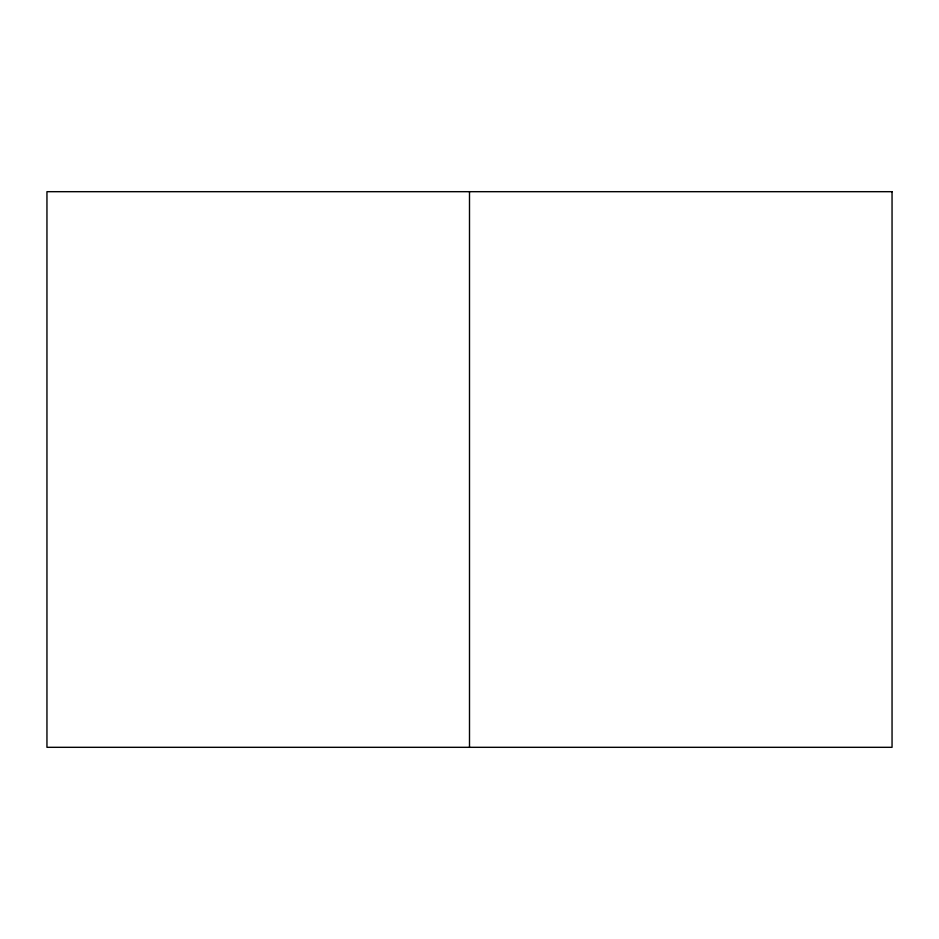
<?xml version="1.0" encoding="UTF-8"?>
<svg xmlns="http://www.w3.org/2000/svg" width="939" height="939" viewBox="0 0 939 939"><rect width="100%" height="100%" fill="white"/><g stroke="black" fill="none" stroke-linecap="round" stroke-linejoin="round"><path stroke-width="1.41" d="M469.5 191.685L469.5 747.315M892.05 191.685L46.95 191.685L46.95 747.315L892.05 747.315L892.05 191.685"/></g></svg>
